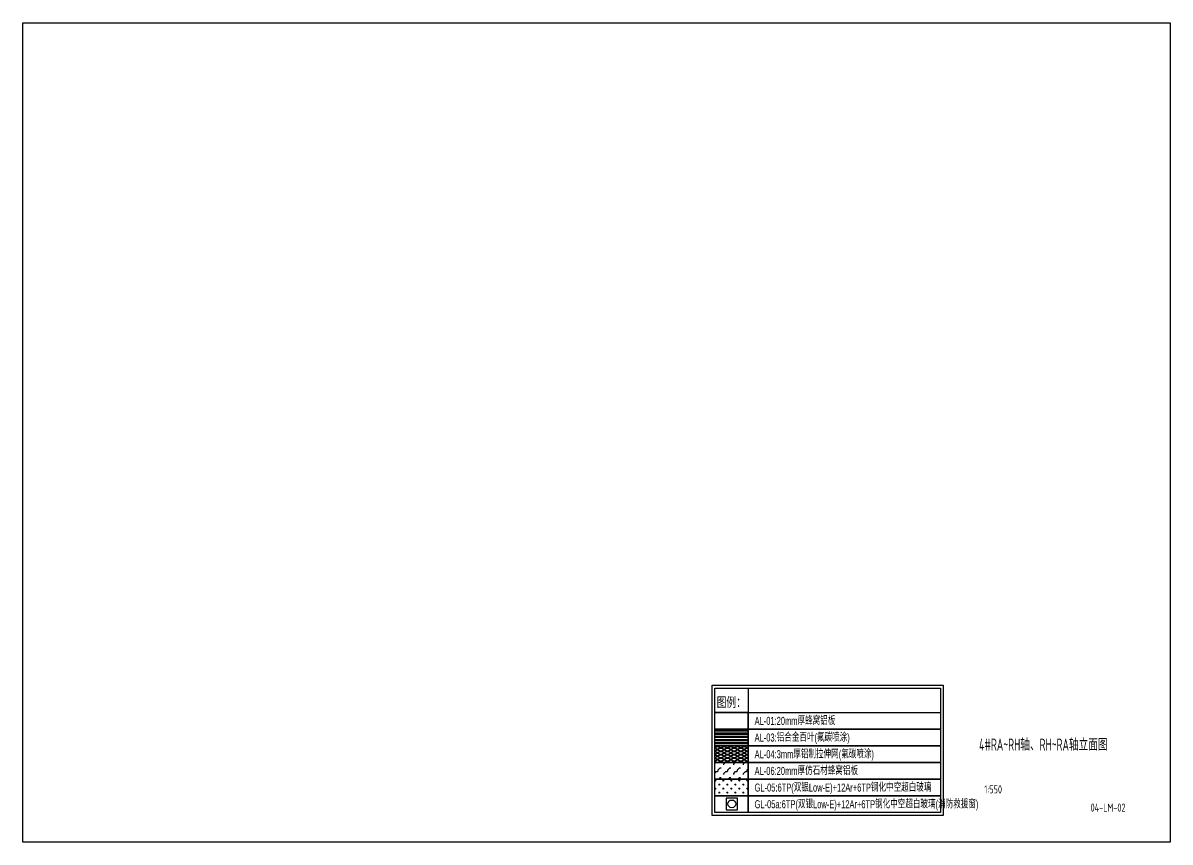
# Model space of a CAD drawing. Extents: x 393608 to 866608, y -117491 to 282459.
# Drawn here: x 630108 to 866608, y -117491 to 51359 of the extents above; entities that cross this region are included whole.
import ezdxf
from ezdxf.enums import TextEntityAlignment as Align

# ---------------------------------------------------------------- set-up
doc = ezdxf.new("R2010")
doc.units = 0
doc.layers.get('0').update_dxf_attribs({"color": 8})
doc.layers.get('Defpoints').update_dxf_attribs({"color": 8})
for name, color, linetype in [('#文字', 8, 'Continuous'), ('#标注', 8, 'Continuous'), ('A-ELEV-PATT', 8, 'Continuous'), ('C-SHET-SHBD', 8, 'Continuous'), ('dim', 8, 'Continuous'), ('E-HATCH3', 8, 'Continuous'), ('S_STAIR', 8, 'Continuous')]:
    doc.layers.add(name, color=color, linetype=linetype)
doc.styles.add('#文字', font='jrs.shx', dxfattribs={"width": 0.7, "bigfont": 'hztxt.shx'})
doc.styles.add('XD2008', font='xd-hzs.shx', dxfattribs={"width": 0.7, "bigfont": 'xd-hztxt.shx'})

# ---------------------------------------------------------------- blocks, each defined once
blk = doc.blocks.new('A3文本框')
at = {"layer": 'Defpoints', "ltscale": 500}
blk.add_lwpolyline([(10, -10), (-420, -10), (-420, 297), (10, 297)], close=True, dxfattribs=at)
at = {"layer": 'C-SHET-SHBD', "style": 'XD2008', "width": 0.7}
for tag, height, p in [('子项名称', 4.5, (-37.49, 35.41)), ('图名', 4.5, (-37.49, 24.27)), ('比例', 3, (-56.3, 8.25)), ('MQJD-01', 3, (-13.24, 2.27))]:
    blk.add_attdef(tag, text='', height=height, dxfattribs=at).set_placement(p, align=Align.CENTER)
blk = doc.blocks.new('TL2')
at = {"layer": 'A-ELEV-PATT', "ltscale": 5}
h = blk.add_hatch(dxfattribs=at)
h.set_pattern_fill('STEEL', color=256, scale=0.75, angle=135)
h.set_pattern_definition([(180, (-562.4392, 765.4704), (-1e-16, -1.190625), []), (180, (-562.8602, 765.0494), (-1e-16, -1.190625), [])])
h.paths.add_polyline_path([(-85.65, 32.29), (-73.15, 32.29), (-73.15, 26.04), (-85.65, 26.04)])
at = {"layer": 'E-HATCH3'}
h = blk.add_hatch(dxfattribs=at)
h.set_pattern_fill('菱形金属网', color=256, scale=1.25, angle=-90, style=0)
h.set_pattern_definition([(270, (-561.6892, 764.9704), (2.5, -1.25), [0.25, -1]), (270, (-561.1892, 764.9704), (2.5, -1.25), [0.25, -1]), (5e-10, (-560.4392, 765.3454), (2.5, 1.25), [0.5, -2]), (5e-10, (-560.4392, 763.0954), (2.5, 1.25), [0.5, -2]), (333.43495, (-562.4392, 765.4704), (2.5, -1e-09), [1.118, -1.677085]), (333.43495, (-561.4392, 764.7204), (2.5, -5e-08), [1.118, -1.677085]), (333.43495, (-562.4392, 765.3454), (2.5, -1e-09), [0.8385, -0.559, 0.8385, -0.559085]), (26.56505, (-562.4392, 764.3454), (2.5, 1e-09), [0.8385, -0.559, 0.8385, -0.559085]), (26.56505, (-561.4392, 764.9704), (2.5, 1e-09), [1.118, -1.677085]), (26.56505, (-562.4392, 764.2204), (2.5, 1e-09), [1.118, -1.677085])])
h.paths.add_polyline_path([(-85.65, 26.04), (-73.15, 26.04), (-73.15, 19.79), (-85.65, 19.79)])
h = blk.add_hatch(dxfattribs=at)
h.set_pattern_fill('玻璃D', color=256, scale=7.272727, style=0)
h.set_pattern_definition([(0, (-1059.923, -241.7862), (3.636364, 3.636364), [0.363636, -3.272727, 0.363636, -3.272727]), (0, (-1058.4684, -240.3317), (3.636364, 3.636364), [0.363636, -3.272727, 0.363636, -3.272727]), (90, (-1060.6502, -242.877), (-3.636364, 3.636364), [0.363636, -3.272727]), (90, (-1059.1956, -241.4226), (-3.636364, 3.636364), [0.363636, -3.272727]), (45, (-1059.1956, -241.059), (0, 3.6363636), [1.028509, -2.0570675, 1.028509, -1.028509]), (45, (-1059.5593, -241.7862), (0, 3.6363636), [0.514255, -4.62834])])
h.paths.add_polyline_path([(-85.65, 19.79), (-73.15, 19.79), (-73.15, 13.54), (-85.65, 13.54)])
h = blk.add_hatch(dxfattribs=at)
h.set_pattern_fill('GRASS', color=256, scale=0.75, style=0)
h.set_pattern_definition([(90, (-796.4061, -108.4359), (-1.4966932, 1.4966932), [0.396871, -2.596515]), (45, (-796.4061, -108.4359), (-1.496694, 1.496694), [0.396871, -1.719774]), (135, (-796.4061, -108.4359), (-1.496694, -1.496694), [0.396871, -1.719774])])
h.paths.add_polyline_path([(-85.65, 13.54), (-73.15, 13.54), (-73.15, 7.29), (-85.65, 7.29)])
at = {"layer": '#标注'}
for points in [[(-85.65, 38.54), (-73.15, 38.54), (-73.15, 32.29), (-85.65, 32.29)], [(-1.04, 32.29), (-73.15, 32.29), (-73.15, 38.54), (-1.04, 38.54)], [(-85.65, 32.29), (-73.15, 32.29), (-73.15, 26.04), (-85.65, 26.04)], [(-1.04, 26.04), (-73.15, 26.04), (-73.15, 32.29), (-1.04, 32.29)], [(-85.65, 26.04), (-73.15, 26.04), (-73.15, 19.79), (-85.65, 19.79)], [(-1.04, 19.79), (-73.15, 19.79), (-73.15, 26.04), (-1.04, 26.04)], [(-85.65, 19.79), (-73.15, 19.79), (-73.15, 13.54), (-85.65, 13.54)], [(-1.04, 13.54), (-73.15, 13.54), (-73.15, 19.79), (-1.04, 19.79)], [(-85.65, 13.54), (-73.15, 13.54), (-73.15, 7.29), (-85.65, 7.29)], [(-1.04, 7.29), (-73.15, 7.29), (-73.15, 13.54), (-1.04, 13.54)], [(-85.65, 7.29), (-73.15, 7.29), (-73.15, 1.04), (-85.65, 1.04)], [(-1.04, 1.04), (-73.15, 1.04), (-73.15, 7.29), (-1.04, 7.29)]]:
    blk.add_lwpolyline(points, close=True, dxfattribs=at)
at = {"color": 5}
for points in [[(-86.69, 48.76), (0, 48.76), (0, 0), (-86.69, 0)], [(-85.65, 47.72), (-73.15, 47.72), (-73.15, 38.54), (-85.65, 38.54)]]:
    blk.add_lwpolyline(points, close=True, dxfattribs=at)
at = {"color": 8}
blk.add_lwpolyline([(-85.65, 47.72), (-1.04, 47.72), (-1.04, 1.04), (-85.65, 1.04)], close=True, dxfattribs=at)
at = {"layer": 'S_STAIR'}
blk.add_lwpolyline([(-77.09, 6.5), (-81.45, 6.5), (-81.45, 2.13), (-77.09, 2.13)], close=True, dxfattribs=at)
blk.add_circle((-79.27, 4.31), 1.45, dxfattribs=at)
at = {"layer": '#文字', "style": '#文字', "width": 0.7}
blk.add_text('图例：', height=4.167, dxfattribs=at).set_placement((-79.49, 42.51), align=Align.MIDDLE)
for s, p in [('AL-01:20mm厚蜂窝铝板', (-70.73, 35.42)), ('AL-03:铝合金百叶(氟碳喷涂)', (-70.73, 29.17)), ('AL-04:3mm厚铝制拉伸网(氟碳喷涂)', (-70.73, 22.92)), ('AL-06:20mm厚仿石材蜂窝铝板', (-70.73, 16.67)), ('GL-05:6TP(双银Low-E)+12Ar+6TP钢化中空超白玻璃 ', (-70.73, 10.42)), ('GL-05a:6TP(双银Low-E)+12Ar+6TP钢化中空超白玻璃(消防救援窗) ', (-70.73, 4.17))]:
    blk.add_text(s, height=3, dxfattribs=at).set_placement(p, align=Align.MIDDLE_LEFT)

msp = doc.modelspace()

# ---------------------------------------------------------------- block references
at = {"layer": '#标注', "xscale": 550, "yscale": 550, "zscale": 550}
msp.add_blockref('TL2', (819858, -111991), dxfattribs=at)
at = {"layer": 'dim', "color": 0}
ref = msp.add_blockref('A3文本框', (861108, -111991), dxfattribs=dict(at, xscale=550, yscale=550, zscale=550))
ref.add_attrib('图名', '4#RA~RH轴、RH~RA轴立面图', dxfattribs={"layer": 'C-SHET-SHBD', "height": 2475, "style": 'XD2008', "width": 0.7}).set_placement((840488, -98643), align=Align.CENTER)
ref.add_attrib('MQJD-01', '04-LM-02', dxfattribs={"layer": 'C-SHET-SHBD', "height": 1650, "style": 'XD2008', "width": 0.7}).set_placement((853823, -111217), align=Align.CENTER)
ref.add_attrib('比例', '1:550', dxfattribs={"layer": 'C-SHET-SHBD', "height": 1650, "style": 'XD2008', "width": 0.7}).set_placement((830143, -107451), align=Align.CENTER)

doc.saveas('drawing.dxf')
